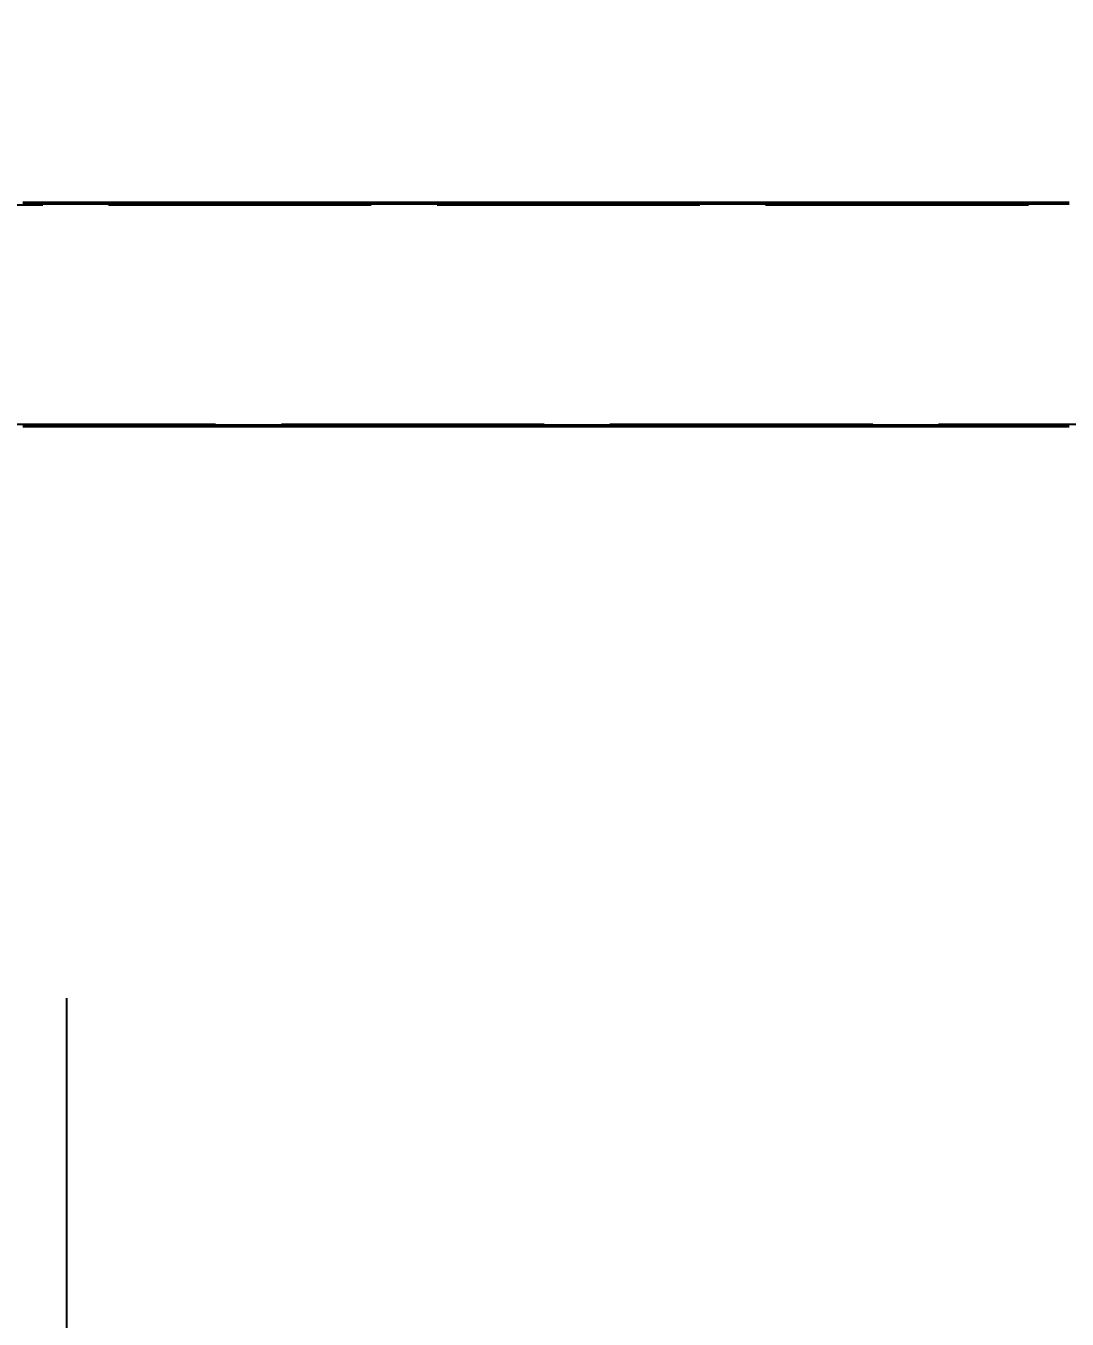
# Model space of a CAD drawing. Header units: millimetres. Extents: x 0 to 594, y 0 to 420.
# Drawn here: x 86.83 to 98.72, y 214.04 to 228.79 of the extents above; entities that cross this region are included whole.
import ezdxf

# ---------------------------------------------------------------- set-up
doc = ezdxf.new("R2010")
doc.units = ezdxf.units.MM
doc.linetypes.add('ISO02-TRAZOS', pattern=[3.75, 3, -0.75])
doc.linetypes.add('ISO04-TRAZO-PUNTO', pattern=[7.625, 6, -0.75, 0.125, -0.75])
for name, color, linetype, lineweight in [('01-VISIBLE', 7, 'CONTINUOUS', 50), ('02-OCULTA', 4, 'ISO02-TRAZOS', 25), ('03-EJE', 1, 'ISO04-TRAZO-PUNTO', 25), ('04-COTA', 3, 'CONTINUOUS', 25)]:
    doc.layers.add(name, color=color, linetype=linetype, lineweight=lineweight)
doc.styles.add('ISO3098', font='isocpeur.ttf')
doc.dimstyles.new('FLAMA-ISO', dxfattribs={"dimtxt": 3.5, "dimasz": 3, "dimexe": 2, "dimexo": 1, "dimgap": 1, "dimtad": 1, "dimdec": 1, "dimtxsty": 'ISO3098', "dimcen": 2.5, "dimclrd": 3, "dimclre": 3, "dimclrt": 3, "dimazin": 3, "dimtfac": 1, "dimtmove": 0, "dimatfit": 3, "dimlwd": 25, "dimlwe": 25})

msp = doc.modelspace()

# ---------------------------------------------------------------- linework, layer by layer
at = {"layer": '01-VISIBLE'}
for points in [[(98.74, 226.77), (98.668, 226.77), (98.597, 226.77), (98.525, 226.77), (98.454, 226.77), (98.382, 226.77), (98.311, 226.77), (98.239, 226.77), (98.168, 226.77), (98.096, 226.77), (98.025, 226.77), (97.953, 226.77), (97.882, 226.77), (97.81, 226.77), (97.739, 226.77), (97.667, 226.77), (97.596, 226.77), (97.525, 226.77), (97.453, 226.77), (97.382, 226.77), (97.31, 226.77), (97.239, 226.77), (97.167, 226.77), (97.096, 226.77), (97.024, 226.77), (96.953, 226.77), (96.881, 226.77), (96.809, 226.77), (96.738, 226.77), (96.666, 226.77), (96.595, 226.77), (96.523, 226.77), (96.452, 226.77), (96.38, 226.77), (96.309, 226.77), (96.237, 226.77), (96.166, 226.77), (96.094, 226.77), (96.023, 226.77), (95.951, 226.77), (95.88, 226.77), (95.808, 226.77), (95.737, 226.77), (95.665, 226.77), (95.594, 226.77), (95.522, 226.77), (95.451, 226.77), (95.379, 226.77), (95.308, 226.77), (95.236, 226.77), (95.165, 226.77), (95.093, 226.77), (95.022, 226.77), (94.95, 226.77), (94.879, 226.77), (94.807, 226.77), (94.736, 226.77), (94.665, 226.77), (94.593, 226.77), (94.522, 226.77), (94.45, 226.77), (94.379, 226.77), (94.307, 226.77), (94.236, 226.77), (94.164, 226.77), (94.093, 226.77), (94.021, 226.77), (93.95, 226.77), (93.878, 226.77), (93.806, 226.77), (93.735, 226.77), (93.663, 226.77), (93.592, 226.77), (93.52, 226.77), (93.449, 226.77), (93.377, 226.77), (93.306, 226.77), (93.234, 226.77), (93.163, 226.77), (93.091, 226.77), (93.02, 226.77), (92.948, 226.77), (92.877, 226.77), (92.805, 226.77), (92.734, 226.77), (92.662, 226.77), (92.591, 226.77), (92.519, 226.77), (92.448, 226.77), (92.376, 226.77), (92.305, 226.77), (92.233, 226.77), (92.162, 226.77), (92.09, 226.77), (92.019, 226.77), (91.947, 226.77), (91.876, 226.77), (91.804, 226.77), (91.733, 226.77), (91.661, 226.77), (91.59, 226.77), (91.518, 226.77), (91.447, 226.77), (91.376, 226.77), (91.304, 226.77), (91.233, 226.77), (91.161, 226.77), (91.09, 226.77), (91.018, 226.77), (90.947, 226.77), (90.875, 226.77), (90.803, 226.77), (90.732, 226.77), (90.66, 226.77), (90.589, 226.77), (90.517, 226.77), (90.446, 226.77), (90.374, 226.77), (90.303, 226.77), (90.231, 226.77), (90.16, 226.77), (90.088, 226.77), (90.017, 226.77), (89.945, 226.77), (89.874, 226.77), (89.802, 226.77), (89.731, 226.77), (89.659, 226.77), (89.588, 226.77), (89.516, 226.77), (89.445, 226.77), (89.373, 226.77), (89.302, 226.77), (89.231, 226.77), (89.159, 226.77), (89.087, 226.77), (89.016, 226.77), (88.944, 226.77), (88.873, 226.77), (88.801, 226.77), (88.73, 226.77), (88.659, 226.77), (88.587, 226.77), (88.516, 226.77), (88.444, 226.77), (88.373, 226.77), (88.301, 226.77), (88.229, 226.77), (88.158, 226.77), (88.087, 226.77), (88.015, 226.77), (87.944, 226.77), (87.872, 226.77), (87.8, 226.77), (87.729, 226.77), (87.657, 226.77), (87.586, 226.77), (87.514, 226.77), (87.443, 226.77), (87.371, 226.77), (87.3, 226.77), (87.228, 226.77), (87.157, 226.77), (87.085, 226.77), (87.014, 226.77), (86.942, 226.77), (86.871, 226.77), (86.799, 226.77)], [(86.799, 224.23), (86.871, 224.23), (86.942, 224.23), (87.014, 224.23), (87.085, 224.23), (87.157, 224.23), (87.228, 224.23), (87.3, 224.23), (87.371, 224.23), (87.443, 224.23), (87.514, 224.23), (87.586, 224.23), (87.657, 224.23), (87.729, 224.23), (87.8, 224.23), (87.872, 224.23), (87.944, 224.23), (88.015, 224.23), (88.087, 224.23), (88.158, 224.23), (88.229, 224.23), (88.301, 224.23), (88.373, 224.23), (88.444, 224.23), (88.516, 224.23), (88.587, 224.23), (88.659, 224.23), (88.73, 224.23), (88.801, 224.23), (88.873, 224.23), (88.944, 224.23), (89.016, 224.23), (89.087, 224.23), (89.159, 224.23), (89.231, 224.23), (89.302, 224.23), (89.373, 224.23), (89.445, 224.23), (89.516, 224.23), (89.588, 224.23), (89.659, 224.23), (89.731, 224.23), (89.802, 224.23), (89.874, 224.23), (89.945, 224.23), (90.017, 224.23), (90.088, 224.23), (90.16, 224.23), (90.231, 224.23), (90.303, 224.23), (90.374, 224.23), (90.446, 224.23), (90.517, 224.23), (90.589, 224.23), (90.66, 224.23), (90.732, 224.23), (90.803, 224.23), (90.875, 224.23), (90.947, 224.23), (91.018, 224.23), (91.09, 224.23), (91.161, 224.23), (91.233, 224.23), (91.304, 224.23), (91.376, 224.23), (91.447, 224.23), (91.518, 224.23), (91.59, 224.23), (91.661, 224.23), (91.733, 224.23), (91.804, 224.23), (91.876, 224.23), (91.947, 224.23), (92.019, 224.23), (92.09, 224.23), (92.162, 224.23), (92.233, 224.23), (92.305, 224.23), (92.376, 224.23), (92.448, 224.23), (92.519, 224.23), (92.591, 224.23), (92.662, 224.23), (92.734, 224.23), (92.805, 224.23), (92.877, 224.23), (92.948, 224.23), (93.02, 224.23), (93.091, 224.23), (93.163, 224.23), (93.234, 224.23), (93.306, 224.23), (93.377, 224.23), (93.449, 224.23), (93.52, 224.23), (93.592, 224.23), (93.663, 224.23), (93.735, 224.23), (93.806, 224.23), (93.878, 224.23), (93.95, 224.23), (94.021, 224.23), (94.093, 224.23), (94.164, 224.23), (94.236, 224.23), (94.307, 224.23), (94.379, 224.23), (94.45, 224.23), (94.522, 224.23), (94.593, 224.23), (94.665, 224.23), (94.736, 224.23), (94.807, 224.23), (94.879, 224.23), (94.95, 224.23), (95.022, 224.23), (95.093, 224.23), (95.165, 224.23), (95.236, 224.23), (95.308, 224.23), (95.379, 224.23), (95.451, 224.23), (95.522, 224.23), (95.594, 224.23), (95.665, 224.23), (95.737, 224.23), (95.808, 224.23), (95.88, 224.23), (95.951, 224.23), (96.023, 224.23), (96.094, 224.23), (96.166, 224.23), (96.237, 224.23), (96.309, 224.23), (96.38, 224.23), (96.452, 224.23), (96.523, 224.23), (96.595, 224.23), (96.666, 224.23), (96.738, 224.23), (96.809, 224.23), (96.881, 224.23), (96.953, 224.23), (97.024, 224.23), (97.096, 224.23), (97.167, 224.23), (97.239, 224.23), (97.31, 224.23), (97.382, 224.23), (97.453, 224.23), (97.525, 224.23), (97.596, 224.23), (97.667, 224.23), (97.739, 224.23), (97.81, 224.23), (97.882, 224.23), (97.953, 224.23), (98.025, 224.23), (98.096, 224.23), (98.168, 224.23), (98.239, 224.23), (98.311, 224.23), (98.382, 224.23), (98.454, 224.23), (98.525, 224.23), (98.597, 224.23), (98.668, 224.23), (98.74, 224.23)]]:
    msp.add_lwpolyline(points, dxfattribs=at)
at = {"layer": '02-OCULTA'}
for p, q in [((72.776, 226.75), (101.824, 226.75)), ((71, 224.25), (105.6, 224.25))]:
    msp.add_line(p, q, dxfattribs=at)
at = {"layer": '03-EJE'}
msp.add_line((87.3, 175.7), (87.3, 217.7), dxfattribs=at)

# ---------------------------------------------------------------- dimensions: what is measured, and where the dimension line sits
at = {"layer": '04-COTA'}
msp.add_linear_dim(base=(71, 253), p1=(71, 225.5), p2=(103.6, 225.5), dimstyle='FLAMA-ISO', override={"dimlfac": 10}, dxfattribs=at).render()

doc.saveas('drawing.dxf')
